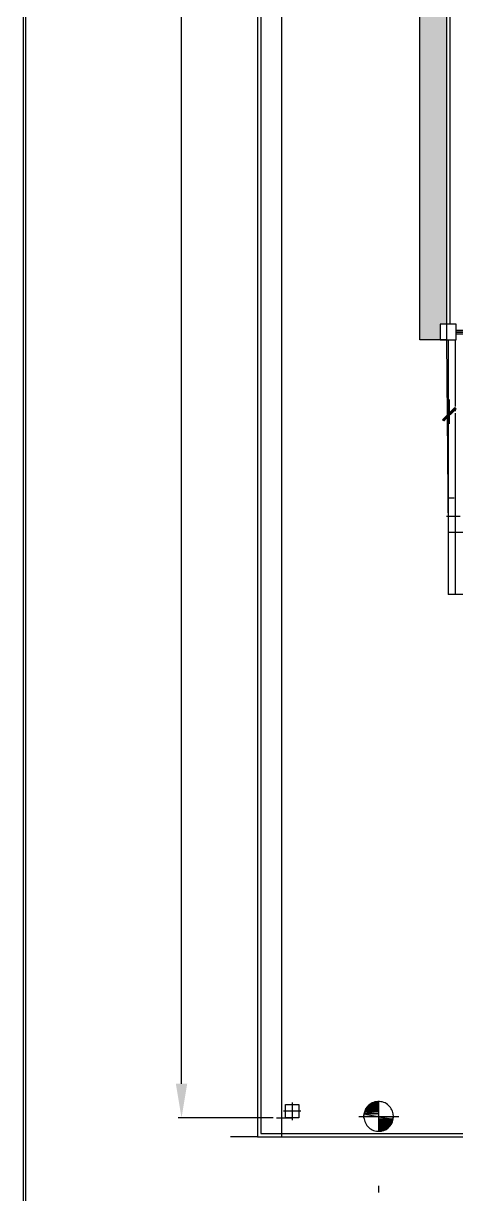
# Model space of a CAD drawing. Header units: millimetres. Extents: x -283029 to -254660, y -24907 to 10674.
# Drawn here: x -282926 to -282163, y -22634 to -20566 of the extents above; entities that cross this region are included whole.
import ezdxf

# ---------------------------------------------------------------- set-up
doc = ezdxf.new("R2010")
doc.units = ezdxf.units.MM
doc.header["$LTSCALE"] = 100
doc.header["$PDMODE"] = 3
doc.linetypes.add('ACAD_ISO02W100', pattern=[15, 12, -3])
for name, color, linetype in [('A-FLOOR', 7, 'Continuous'), ('H', 7, 'Continuous'), ('P', 7, 'Continuous')]:
    doc.layers.add(name, color=color, linetype=linetype)
doc.dimstyles.new('ISO-25', dxfattribs={"dimtxt": 18, "dimasz": 60, "dimexe": 6, "dimexo": 6, "dimgap": 15, "dimtad": 1, "dimdec": 0, "dimlunit": 3, "dimtxsty": 'Standard', "dimcen": 2.5, "dimclrd": 1, "dimclre": 1, "dimclrt": 1, "dimadec": 0, "dimazin": 0, "dimtfac": 1, "dimtdec": 0, "dimtmove": 0, "dimatfit": 3, "dimfxl": 1, "dimarcsym": 0})

# ---------------------------------------------------------------- blocks, each defined once
blk = doc.blocks.new('*D406')
at = {"color": 1, "lineweight": -2, "transparency": 16777216}
for p, q in [((-282513.5, -17007.7), (-282653.6, -17007.7)), ((-282647.6, -22438.1), (-282647.6, -17067.7)), ((-282485.9, -22498.1), (-282653.6, -22498.1))]:
    blk.add_line(p, q, dxfattribs=at)
at = {"color": 1, "transparency": 16777216}
for points in [[(-282657.6, -17067.7), (-282637.6, -17067.7), (-282647.6, -17007.7)], [(-282657.6, -22438.1), (-282637.6, -22438.1), (-282647.6, -22498.1)]]:
    blk.add_solid(points, dxfattribs=at)
at = {"layer": 'Defpoints', "color": 0, "transparency": 16777216}
for p in [(-282647.6, -17007.7), (-282507.5, -17007.7), (-282479.9, -22498.1)]:
    blk.add_point(p, dxfattribs=at)
at = {"color": 1, "transparency": 16777216, "insert": (-282671.6, -19752.9), "char_height": 18, "attachment_point": 5, "rotation": 90}
blk.add_mtext('457\'-6"', dxfattribs=at)

msp = doc.modelspace()

# ---------------------------------------------------------------- hatches: boundary and pattern name
at = {"layer": 'A-FLOOR'}
h = msp.add_hatch(dxfattribs=at)
h.set_pattern_fill('AR-B816C', color=2, scale=0.05)
h.set_pattern_definition([(0, (-14757.863, 1116.916), (10.16, 10.16), [19.84375, -0.47625]), (0, (-14768.023, 1117.393), (10.16, 10.16), [19.84375, -0.47625]), (90, (-14757.863, 1116.916), (-10.16, 10.16), [-10.63625, 9.68375]), (90, (-14758.339, 1116.916), (-10.16, 10.16), [-10.63625, 9.68375])])
h.paths.add_polyline_path([(-282180.5, -17843.5), (-282180.4, -17382.7), (-282227.5, -17382.7), (-282227.5, -21124.7), (-282191.5, -21124.7), (-282191.5, -21096.7), (-282180.5, -21096.7)])
at = {"layer": 'H', "linetype": 'Continuous'}
for points in [[(-282184.9, -21268.2), (-282187.1, -21265.6), (-282165.5, -21244.6), (-282163.4, -21246.7), (-282184.9, -21268.2)], [(-282319.9, -22479.7), (-282316.9, -22476.1), (-282299.7, -22476.1), (-282299.7, -22479.7), (-282319.9, -22479.7)], [(-282316.9, -22476.1), (-282312.7, -22473.8), (-282299.7, -22473.8), (-282299.7, -22476.1), (-282316.9, -22476.1)], [(-282312.7, -22473.8), (-282308.6, -22471.4), (-282299.7, -22471.4), (-282299.7, -22473.8), (-282312.7, -22473.8)], [(-282308.6, -22471.4), (-282304.4, -22470.2), (-282299.7, -22470.2), (-282299.7, -22471.4), (-282308.6, -22471.4)], [(-282304.4, -22470.2), (-282299.7, -22469.6), (-282299.7, -22470.2), (-282304.4, -22470.2)], [(-282325.8, -22491.5), (-282324, -22487.4), (-282299.7, -22487.4), (-282299.7, -22491.5), (-282325.8, -22491.5)], [(-282325.8, -22496.3), (-282325.8, -22491.5), (-282299.7, -22491.5), (-282299.7, -22496.3), (-282325.8, -22496.3)], [(-282324, -22487.4), (-282322.2, -22483.2), (-282299.7, -22483.2), (-282299.7, -22487.4), (-282324, -22487.4)], [(-282322.2, -22483.2), (-282319.9, -22479.7), (-282299.7, -22479.7), (-282299.7, -22483.2), (-282322.2, -22483.2)], [(-282299.7, -22501), (-282299.7, -22496.3), (-282273.6, -22496.3), (-282274.2, -22501), (-282299.7, -22501)], [(-282299.7, -22505.2), (-282299.7, -22501), (-282274.2, -22501), (-282274.8, -22505.2), (-282299.7, -22505.2)], [(-282299.7, -22509.3), (-282299.7, -22505.2), (-282274.8, -22505.2), (-282276.6, -22509.3), (-282299.7, -22509.3)], [(-282299.7, -22512.9), (-282299.7, -22509.3), (-282276.6, -22509.3), (-282279.5, -22512.9), (-282299.7, -22512.9)], [(-282299.7, -22515.8), (-282299.7, -22512.9), (-282279.5, -22512.9), (-282283.1, -22515.8), (-282299.7, -22515.8)], [(-282299.7, -22518.8), (-282299.7, -22515.8), (-282283.1, -22515.8), (-282286.6, -22518.8), (-282299.7, -22518.8)], [(-282299.7, -22520.6), (-282299.7, -22518.8), (-282286.6, -22518.8), (-282290.8, -22520.6), (-282299.7, -22520.6)], [(-282299.7, -22522.4), (-282299.7, -22520.6), (-282294.9, -22521.7), (-282299.7, -22522.4)], [(-282294.9, -22521.7), (-282299.7, -22520.6), (-282290.8, -22520.6), (-282294.9, -22521.7)]]:
    msp.add_hatch(color=256, dxfattribs=at).paths.add_polyline_path(points)

# ---------------------------------------------------------------- linework, layer by layer
at = {"color": 4}
msp.add_line((-282471.5, -17376.7), (-282471.5, -22531.7), dxfattribs=at)
at = {"color": 3}
for p, q in [((-282227.5, -21124.7), (-282227.5, -17376.7)), ((-282191.5, -21124.7), (-282227.5, -21124.7)), ((-282513.5, -22531.7), (-282561.5, -22531.7))]:
    msp.add_line(p, q, dxfattribs=at)
at = {"linetype": 'ACAD_ISO02W100'}
for p, q in [((-282113.5, -21110.7), (-282163.5, -21110.7)), ((-282163.5, -21110.7), (-282113.5, -21110.7))]:
    msp.add_line(p, q, dxfattribs=at)
for p, q in [((-282180.4, -21124.7), (-282177.5, -21464.2)), ((-282177.5, -21124.7), (-282177.5, -21573.9)), ((-282177.5, -21464.2), (-282153.7, -21464.2)), ((-282146.6, -21573.9), (-282177.5, -21573.9))]:
    msp.add_line(p, q)
at = {"color": 3}
for points in [[(-282926.4, -16536.3), (-277594.6, -16536.3), (-277594.6, -24907.5), (-282926.4, -24907.5)], [(-282922.4, -16540.3), (-277598.6, -16540.3), (-277598.6, -24903.5), (-282922.4, -24903.5)], [(-282227.5, -17382.7), (-282180.4, -17382.7), (-282180.4, -21124.7), (-282227.5, -21124.7)]]:
    msp.add_lwpolyline(points, close=True, dxfattribs=at)
for points in [[(-282513.5, -17393.7), (-282513.5, -22531.7), (-277953.5, -22531.7), (-277953.5, -18078.1)], [(-282507.5, -17393.7), (-282507.5, -22525.7), (-277959.5, -22525.7), (-277959.5, -18078.1)], [(-282180.5, -17843.5), (-282180.5, -21096.7)], [(-282174.5, -17843.5), (-282174.5, -21096.7)]]:
    msp.add_lwpolyline(points, dxfattribs=at)
at = {"color": 30, "true_color": 0xf8991e}
for points in [[(-282174.5, -19259.2), (-282174.5, -21096.7)], [(-282163.5, -21107.7), (-281646.8, -21107.7)], [(-282163.5, -21107.7), (-281646.8, -21107.7)], [(-282163.5, -21113.7), (-281646.8, -21113.7)]]:
    msp.add_lwpolyline(points, dxfattribs=at)
msp.add_lwpolyline([(-282191.5, -21124.7), (-282163.5, -21124.7), (-282163.5, -21096.7), (-282191.5, -21096.7)], close=True)
msp.add_lwpolyline([(-282191.5, -21124.7), (-282163.5, -21124.7), (-282163.5, -21096.7), (-282191.5, -21096.7)], close=True)
at = {"layer": 'P'}
for points in [[(-282165, -21124.7), (-282165, -21242)], [(-282175.5, -21229.9), (-282175.5, -21272.9)], [(-282165.5, -21244.1), (-282184.9, -21267.7), (-282187.1, -21265.6), (-282165.5, -21244.1)], [(-282163.4, -21246.2), (-282165.5, -21244.1), (-282184.9, -21267.7), (-282163.4, -21246.2)], [(-282165, -21245.1), (-282165, -21250.4)], [(-282165, -21254), (-282165, -21573.9)], [(-282166.6, -21404.2), (-282178, -21404.2)], [(-282180.6, -21435.9), (-282156.5, -21435.9)], [(-282177.5, -21464.2), (-282132.3, -21464.2)], [(-282440.8, -22498.1), (-282464.5, -22498.1), (-282464.5, -22474.9), (-282440.8, -22474.9), (-282440.8, -22498.1)], [(-282452.6, -22471.4), (-282452.6, -22502.2)], [(-282273.6, -22495.7), (-282274.2, -22491.5), (-282274.8, -22489.1), (-282275.4, -22486.8), (-282276.6, -22484.4), (-282277.7, -22482.1), (-282279, -22480.3), (-282280.7, -22478.5), (-282282.5, -22476.7), (-282284.3, -22474.9), (-282286.6, -22473.1), (-282288.4, -22472), (-282290.8, -22471.4), (-282293.8, -22470.2), (-282296.1, -22470.2), (-282298.5, -22469.6), (-282301.5, -22469.6), (-282303.8, -22470.2), (-282306.8, -22470.2), (-282309.2, -22471.4), (-282311.6, -22472), (-282313.3, -22473.1), (-282315.7, -22474.9), (-282317.5, -22476.7), (-282319.2, -22478.5), (-282321, -22480.3), (-282322.2, -22482.1), (-282323.4, -22484.4), (-282324.6, -22486.8), (-282325.2, -22489.1), (-282325.8, -22491.5), (-282326.4, -22494.5), (-282326.4, -22496.9), (-282325.8, -22499.8), (-282325.2, -22502.2), (-282324.6, -22504.6), (-282323.4, -22507), (-282322.2, -22509.3), (-282321, -22511.7), (-282319.2, -22513.5), (-282317.5, -22515.2), (-282315.7, -22517), (-282313.3, -22518.2), (-282311.6, -22519.4), (-282309.2, -22520.6), (-282306.8, -22521.2), (-282303.8, -22521.7), (-282301.5, -22521.7), (-282298.5, -22521.7), (-282296.1, -22521.7), (-282293.8, -22521.2), (-282290.8, -22520.6), (-282288.4, -22519.4), (-282286.6, -22518.2), (-282284.3, -22517), (-282282.5, -22515.2), (-282280.7, -22513.5), (-282279, -22511.7), (-282277.7, -22509.3), (-282276.6, -22507), (-282275.4, -22504.6), (-282274.8, -22502.2), (-282274.2, -22499.8), (-282274.2, -22496.9)], [(-282319.9, -22479.1), (-282299.7, -22482.6), (-282322.8, -22482.6), (-282319.9, -22479.1)], [(-282316.9, -22475.5), (-282299.7, -22479.1), (-282319.9, -22479.1), (-282316.9, -22475.5)], [(-282299.7, -22479.1), (-282319.9, -22479.1), (-282299.7, -22482.6), (-282299.7, -22479.1)], [(-282312.7, -22473.1), (-282299.7, -22475.5), (-282316.9, -22475.5), (-282312.7, -22473.1)], [(-282299.7, -22475.5), (-282316.9, -22475.5), (-282299.7, -22479.1), (-282299.7, -22475.5)], [(-282308.6, -22471.4), (-282299.7, -22473.1), (-282312.7, -22473.1), (-282308.6, -22471.4)], [(-282299.7, -22473.1), (-282312.7, -22473.1), (-282299.7, -22475.5), (-282299.7, -22473.1)], [(-282304.4, -22470.2), (-282299.7, -22471.4), (-282308.6, -22471.4), (-282304.4, -22470.2)], [(-282299.7, -22471.4), (-282308.6, -22471.4), (-282299.7, -22473.1), (-282299.7, -22471.4)], [(-282299.7, -22469.6), (-282304.4, -22470.2), (-282299.7, -22469.6)], [(-282299.7, -22470.2), (-282304.4, -22470.2), (-282299.7, -22471.4), (-282299.7, -22470.2)], [(-282479.9, -22498.1), (-282452.6, -22498.1)], [(-282437.2, -22486.8), (-282468, -22486.8)], [(-282264.1, -22496.3), (-282335.2, -22496.3)], [(-282325.8, -22491.5), (-282299.7, -22496.3), (-282326.4, -22496.3), (-282325.8, -22491.5)], [(-282324.6, -22487.4), (-282299.7, -22491.5), (-282325.8, -22491.5), (-282324.6, -22487.4)], [(-282299.7, -22491.5), (-282325.8, -22491.5), (-282299.7, -22496.3), (-282299.7, -22491.5)], [(-282322.8, -22482.6), (-282299.7, -22487.4), (-282324.6, -22487.4), (-282322.8, -22482.6)], [(-282299.7, -22487.4), (-282324.6, -22487.4), (-282299.7, -22491.5), (-282299.7, -22487.4)], [(-282299.7, -22482.6), (-282322.8, -22482.6), (-282299.7, -22487.4), (-282299.7, -22482.6)], [(-282273.6, -22496.3), (-282299.7, -22496.3), (-282274.2, -22500.4), (-282273.6, -22496.3)], [(-282299.7, -22496.3), (-282274.2, -22500.4), (-282299.7, -22500.4), (-282299.7, -22496.3)], [(-282274.2, -22500.4), (-282299.7, -22500.4), (-282275.4, -22505.2), (-282274.2, -22500.4)], [(-282299.7, -22500.4), (-282275.4, -22505.2), (-282299.7, -22505.2), (-282299.7, -22500.4)], [(-282275.4, -22505.2), (-282299.7, -22505.2), (-282277.2, -22509.3), (-282275.4, -22505.2)], [(-282299.7, -22505.2), (-282277.2, -22509.3), (-282299.7, -22509.3), (-282299.7, -22505.2)], [(-282299.7, -22517.6), (-282299.7, -22505.7)], [(-282277.2, -22509.3), (-282299.7, -22509.3), (-282280.1, -22512.9), (-282277.2, -22509.3)], [(-282299.7, -22509.3), (-282280.1, -22512.9), (-282299.7, -22512.9), (-282299.7, -22509.3)], [(-282280.1, -22512.9), (-282299.7, -22512.9), (-282283.1, -22515.8), (-282280.1, -22512.9)], [(-282299.7, -22512.9), (-282283.1, -22515.8), (-282299.7, -22515.8), (-282299.7, -22512.9)], [(-282283.1, -22515.8), (-282299.7, -22515.8), (-282286.6, -22518.8), (-282283.1, -22515.8)], [(-282299.7, -22515.8), (-282286.6, -22518.8), (-282299.7, -22518.8), (-282299.7, -22515.8)], [(-282286.6, -22518.8), (-282299.7, -22518.8), (-282290.8, -22520.6), (-282286.6, -22518.8)], [(-282299.7, -22518.8), (-282290.8, -22520.6), (-282299.7, -22520.6), (-282299.7, -22518.8)], [(-282299.7, -22520.6), (-282294.9, -22521.7), (-282299.7, -22520.6)], [(-282299.7, -22520.6), (-282290.8, -22520.6), (-282294.9, -22521.7), (-282299.7, -22520.6)], [(-282299.7, -22521.7), (-282294.9, -22521.7), (-282299.7, -22522.4), (-282299.7, -22521.7)], [(-282299.7, -22630.2), (-282299.7, -22618.4)]]:
    msp.add_lwpolyline(points, dxfattribs=at)

# ---------------------------------------------------------------- dimensions: what is measured, and where the dimension line sits
dim = msp.add_linear_dim(base=(-282647.6, -17007.7), p1=(-282479.9, -22498.1), p2=(-282507.5, -17007.7), angle=90, dimstyle='ISO-25')
dim.commit()
dim.dimension.update_dxf_attribs({"geometry": '*D406', "text_midpoint": (-282671.6, -19752.9)})

doc.saveas('drawing.dxf')
